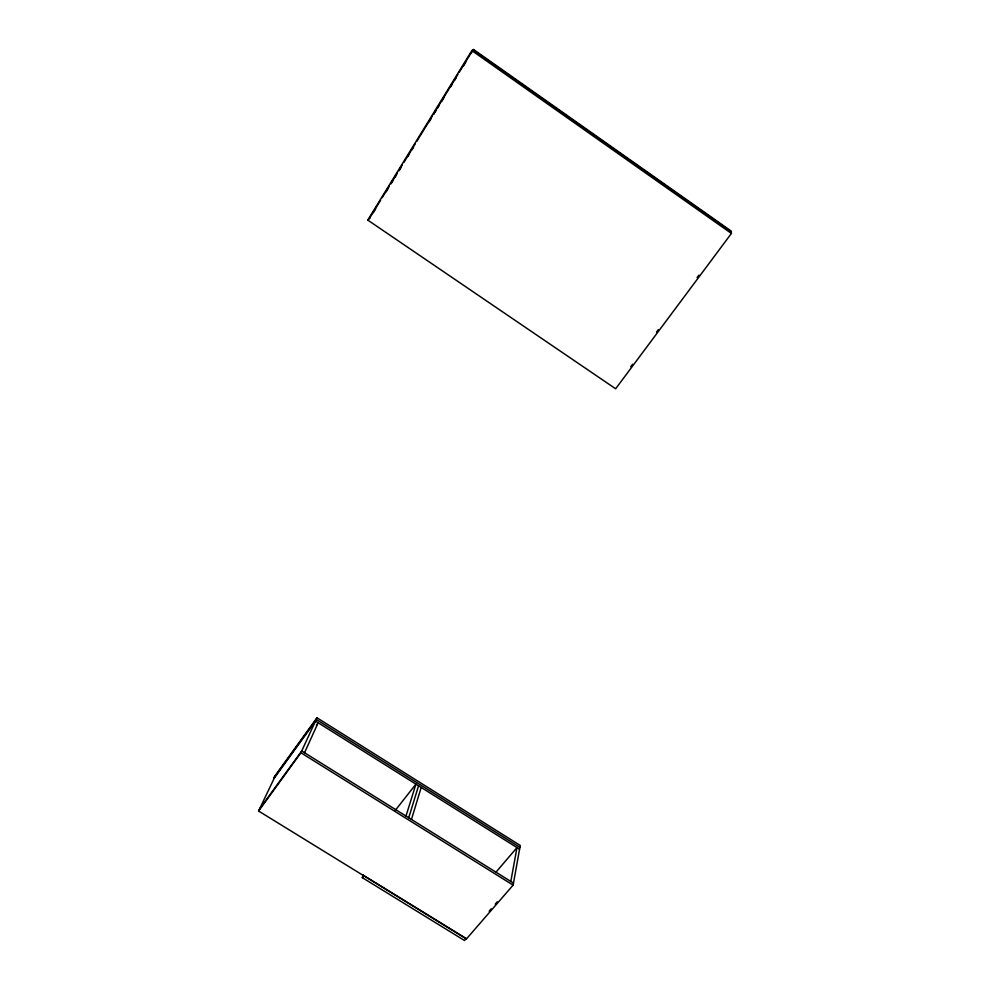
<?xml version="1.0" encoding="UTF-8"?>
<svg xmlns="http://www.w3.org/2000/svg" width="990" height="990" viewBox="0 0 990 990"><rect width="100%" height="100%" fill="white"/><g stroke="black" fill="none" stroke-linecap="round" stroke-linejoin="round"><path stroke-width="1.49" d="M275.171 776.247L258.588 811.02L466.426 938.953L513.117 885.134L520.245 845.472L316.986 717.787L274.49 776.593L273.673 778.313L316.231 719.433L519.911 847.341M510.803 881.447L516.99 847.588L495.928 872.227M411.456 819.448L421.196 787.446M408.721 817.74L418.56 785.8M405.987 816.032L415.924 784.142L395.295 810.365M362.315 877.647L363.936 875.606L466.179 938.545L464.483 940.5L362.315 877.647L363.305 874.727M304.524 752.722L318.161 722.774L316.379 725.237M258.588 811.02L300.911 752.759L316.986 717.787M367.76 220.089L471.859 50.601L473.554 49.5L731.09 230.979L731.412 233.442L615.644 388.773L367.76 220.089L370.124 217.812M369.32 218.58L380.568 200.277M382.152 197.703L389.417 185.885M391.013 183.274L397.46 172.78M399.057 170.193L402.299 164.909M403.883 162.348L415.194 143.921M416.74 141.422L424.054 129.504M424.772 128.341L428.088 122.946M429.586 120.495L432.11 116.387M433.608 113.949L457.9 74.411M459.323 72.109L466.773 59.994M467.354 59.029L470.658 53.67M373.304 212.627L374.901 210.041M386.137 191.738L388.55 187.815M390.963 183.893L393.377 179.97M394.985 177.346L396.594 174.735M399.007 170.812L401.42 166.877M407.855 156.42L409.464 153.797M411.877 149.874L413.486 147.25M428.757 122.401L431.17 118.466M433.583 114.543L435.996 110.62M437.605 108.009L439.214 105.385M441.627 101.463L444.04 97.54M450.462 87.07L452.071 84.447M454.484 80.524L456.093 77.913M463.332 66.132L465.746 62.209M471.228 53.287L473.554 49.5M274.354 777.967L315.476 721.079L519.577 849.21M259.467 809.164L301.727 750.977L513.488 883.117M630.729 366.696L632.573 364.221M656.543 332.046L658.387 329.571M697.096 277.596L698.94 275.121M489.159 911.171L491.189 908.832M495.248 904.155L497.277 901.816M374.901 209.509L375.693 208.754M300.911 752.759L513.117 885.134M472.985 49.871L731.202 231.809M471.859 50.601L731.412 233.442"/></g></svg>
